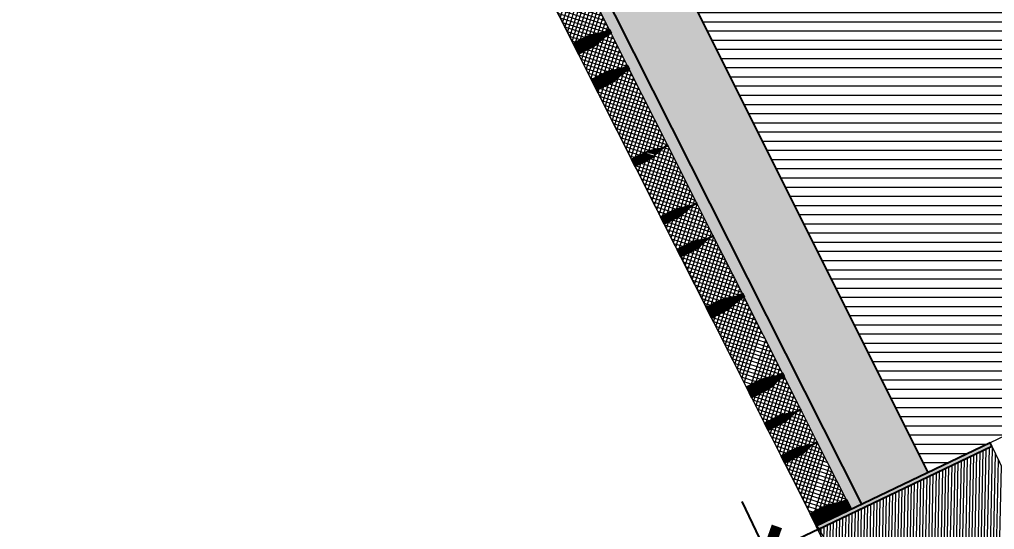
# Model space of a CAD drawing. Header units: metres. Extents: x 678805 to 1359287, y 2747329 to 5497370.
# Drawn here: x 679464.088 to 679466.616, y 2747454.555 to 2747455.877 of the extents above; entities that cross this region are included whole.
import ezdxf

# ---------------------------------------------------------------- set-up
doc = ezdxf.new("R2010")
doc.units = ezdxf.units.M
doc.linetypes.add('XREF_MON_WATERFEATURE$0$HIDDEN', pattern=[0.375, 0.25, -0.125])
for name, color, linetype, true_color in [('02-L-Waterfeatures 01', 7, 'Continuous', 0x4da6ff), ('XREF_MON_WATERFEATURE$0$01-TX-Dimensions_1-50', 7, 'Continuous', 0x3f5f7f), ('XREF_MON_WATERFEATURE$0$EIT_3 TR sorra', 7, 'Continuous', 0xd8ceb0)]:
    doc.layers.add(name, color=color, linetype=linetype, true_color=true_color)
doc.layers.add('XREF_MON_WATERFEATURE$0$-aux', color=50, linetype='Continuous', plot=False)
doc.layers.add('XREF_MON_WATERFEATURE$0$00_Aux', color=6, linetype='Continuous', plot=False)
for name, color, linetype, lineweight, true_color in [('XREF_MON_WATERFEATURE$0$02-L-projecció 2', 7, 'Continuous', 5, 0x636363), ('XREF_MON_WATERFEATURE$0$3-TR D formigó', 7, 'Continuous', 5, 0x666666), ('XREF_MON_WATERFEATURE$0$3-TR tot_u', 7, 'Continuous', 5, 0x787878)]:
    doc.layers.add(name, color=color, linetype=linetype, lineweight=lineweight, true_color=true_color)
for name, color, linetype, lineweight in [('XREF_MON_WATERFEATURE$0$02-L-seccionat', 6, 'Continuous', 5), ('XREF_MON_WATERFEATURE$0$3-TR Formigó', 252, 'Continuous', 0), ('XREF_MON_WATERFEATURE$0$3-TR terra compactada', 45, 'Continuous', 0)]:
    doc.layers.add(name, color=color, linetype=linetype, lineweight=lineweight)
doc.layers.add('XREF_MON_WATERFEATURE$0$COTAUX', color=7, linetype='Continuous')
doc.styles.add('XREF_MON_WATERFEATURE$0$Standard', font='arial.ttf')
doc.dimstyles.new('XREF_MON_WATERFEATURE$0$E50', dxfattribs={"dimscale": 0.03, "dimtxt": 4, "dimasz": 0.5, "dimexe": 0.1, "dimexo": 15, "dimgap": 1, "dimtad": 1, "dimzin": 0, "dimdsep": 46, "dimtxsty": 'XREF_MON_WATERFEATURE$0$Standard', "dimblk1": 'XREF_MON_WATERFEATURE$0$LINCOT200', "dimblk2": 'XREF_MON_WATERFEATURE$0$LINCOT200', "dimsah": 1, "dimcen": 0.1, "dimdle": 0.1, "dimclrt": 256, "dimadec": 0, "dimazin": 0, "dimtfac": 0.01538461538461539, "dimtofl": 0, "dimtmove": 0, "dimatfit": 3, "dimldrblk": 'XREF_MON_WATERFEATURE$0$LINCOT200', "dimfxl": 1, "dimtolj": 1, "dimtzin": 0, "dimarcsym": 0})
pattern_1 = [(46.64256028434324, (-14.89004704821855, 32.5129429239314), (-0.00692548320403527, 0.006539365977724852), []), (136.6425602843432, (-14.89004704821855, 32.5129429239314), (-0.006539365977724854, -0.006925483204035269), [])]
pattern_2 = [(45.62835957409077, (2.016280333977193, -68.19629463693127), (0.001737188201121671, 0.006656422095088779), [0.008532812500000056, -0.001706562500000012, 0, -0.001706562500000012])]

# ---------------------------------------------------------------- blocks, each defined once
blk = doc.blocks.new('XREF_MON_WATERFEATURE$0$Long Section P3')
at = {"layer": 'XREF_MON_WATERFEATURE$0$3-TR D formigó'}
h = blk.add_hatch(dxfattribs=at)
h.set_pattern_fill('_USER', color=256, scale=0.007999999999999993, angle=45.00369072608049, pattern_type=0)
h.set_pattern_definition([(153.2802747297609, (2.072625189553946, 2.637397860875353), (-0.003597012270118467, -0.007145733183419121), [])])
h.paths.add_polyline_path([(28.05510963080451, 2.698278628056869), (28.91329469159245, 2.698278628056869), (28.91329469298944, 2.197867978131399), (28.05510963220149, 2.19786797859706)])
h = blk.add_hatch(color=256, dxfattribs=at)
h.dxf.hatch_style = 1
h.paths.add_polyline_path([(28.92329469276592, 2.698298668256029), (28.91329469205812, 2.698298668256029), (28.91329469485208, 2.19786797859706), (28.92329469462857, 2.19786797859706)])
at = {"layer": 'XREF_MON_WATERFEATURE$0$3-TR Formigó'}
h = blk.add_hatch(dxfattribs=at)
h.set_pattern_fill('ANSI37', color=256, scale=0.002999999999999998, angle=-16.63348232587779, style=0)
h.set_pattern_definition(pattern_1)
edge = h.paths.add_edge_path()
edge.add_line((30.53650804329664, 2.631190477404743), (30.53633700366443, 2.639384470381442))
edge.add_arc((30.48792998818681, 2.638374025467783), 0.04841756045752729, 1.195814961840538, 17.19483408822869)
edge.add_line((30.53418352734298, 2.652687317458913), (30.52780535717838, 2.673298434071449))
edge.add_arc((30.58239587303251, 2.690191625384614), 0.05714459216723908, 181.1958122239373, 197.1948313502188, ccw=False)
edge.add_line((30.52526372717693, 2.688999054953456), (30.52440546750207, 2.7301153723777))
edge.add_line((30.5244054668583, 2.730115372454748), (30.52360843626115, 2.730098735053966))
edge.add_line((30.52360843680799, 2.730098734842613), (30.52359082038853, 2.730942626372126))
edge.add_line((30.52359081944451, 2.730942626716569), (30.32406283510693, 2.726777697146257))
edge.add_line((30.32406283542514, 2.726777697447687), (30.32408045047489, 2.725933804947192))
edge.add_line((30.32408045046031, 2.725933804409578), (30.32328341886549, 2.725917169309452))
edge.add_line((30.32328341947868, 2.725917169358581), (30.32414167871478, 2.684800850990049))
edge.add_arc((30.26700952928513, 2.683608275605366), 0.05714459464357666, -14.803201767730684, 1.1958173585513237, ccw=False)
edge.add_line((30.3222574442625, 2.669007844058797), (30.31674492377716, 2.648148519208248))
edge.add_arc((30.36355545651168, 2.635777843883261), 0.04841755420912634, 165.1967976707747, 181.1958167971635)
edge.add_line((30.31514844624326, 2.634767397306859), (30.31531948681975, 2.626573403891387))
edge.add_line((30.31531948689371, 2.626573404064402), (30.53650804329272, 2.631190477270584))
h = blk.add_hatch(dxfattribs=at)
h.set_pattern_fill('ANSI37', color=256, scale=0.002999999999999998, angle=-16.63348232587779, style=0)
h.set_pattern_definition(pattern_1)
edge = h.paths.add_edge_path()
edge.add_line((29.30815675901249, 2.605556952534243), (29.30798571984576, 2.61375094552429))
edge.add_arc((29.25957870110869, 2.61274049943313), 0.04841756399451987, 1.195816404045323, 17.1948355304333)
edge.add_line((29.30583224212751, 2.627053793752566), (29.29945407108537, 2.647664908476527))
edge.add_arc((29.35404458921403, 2.664558096323162), 0.05714459172742306, 181.1958088980638, 197.1948280243464, ccw=False)
edge.add_line((29.29691244196147, 2.663365529617295), (29.2960541827921, 2.704481845658477))
edge.add_line((29.29605418257415, 2.704481845721602), (29.29525715051386, 2.704465210608128))
edge.add_line((29.29525715159252, 2.704465210204944), (29.29523953658282, 2.70530910130903))
edge.add_line((29.29523953609169, 2.705309101613238), (29.22195770516159, 2.703779423671546))
edge.add_line((29.22195770498365, 2.703779423376545), (29.22197531960797, 2.702935529466292))
edge.add_line((29.22197531955317, 2.702935529639944), (29.22117828790495, 2.702918896401698))
edge.add_line((29.22117828810588, 2.702918896218762), (29.22203654742206, 2.661802575057409))
edge.add_arc((29.16490440862253, 2.660609999904409), 0.05714458446835338, -14.803201586799673, 1.195817539483528, ccw=False)
edge.add_line((29.22015231382102, 2.646009570918977), (29.21463979382784, 2.625150245150837))
edge.add_arc((29.2614503223449, 2.61277957027778), 0.04841755089930112, 165.1967970891716, 181.1958162155601)
edge.add_line((29.21304331673309, 2.61176912416704), (29.21321435776171, 2.603575131230385))
edge.add_line((29.21321435738355, 2.603575131157413), (29.30815675899201, 2.605556952229462))
h = blk.add_hatch(dxfattribs=at)
h.set_pattern_fill('ANSI37', color=256, scale=0.002999999999999998, angle=-16.63348232587779, style=0)
h.set_pattern_definition(pattern_1)
edge = h.paths.add_edge_path()
edge.add_line((29.53934314008802, 2.610382712911814), (29.53917210042912, 2.618576706819453))
edge.add_arc((29.49076508590952, 2.617566261440516), 0.0484175587989788, 1.195815222070672, 17.1948343484599)
edge.add_line((29.53701862273738, 2.631879552965984), (29.53064045261283, 2.65249066818211))
edge.add_arc((29.58523097261786, 2.669383862288669), 0.0571445957042279, 181.1958134458782, 197.1948325721609, ccw=False)
edge.add_line((29.52809882210568, 2.668191290693358), (29.52724056288292, 2.70930760859642))
edge.add_line((29.52724056271836, 2.709307608660311), (29.52644353166909, 2.709290970780711))
edge.add_line((29.52644353127107, 2.709290970582515), (29.52642591530373, 2.710134862590845))
edge.add_line((29.52642591530457, 2.710134862689301), (29.326897930967, 2.705969933118989))
edge.add_line((29.3268979312852, 2.705969933187589), (29.32691554589618, 2.705126039742805))
edge.add_line((29.32691554632038, 2.705126039916649), (29.32611851517768, 2.705109405295341))
edge.add_line((29.32611851487309, 2.705109404865652), (29.32697677365706, 2.663993086018302))
edge.add_arc((29.26984462793916, 2.662800512975082), 0.05714459157949179, -14.803203919802911, 1.1958152064793808, ccw=False)
edge.add_line((29.32509253965691, 2.648200080031529), (29.31958002014255, 2.627340753811267))
edge.add_arc((29.36639054864645, 2.614970077527687), 0.04841755114504141, 165.1967951308025, 181.1958142571911)
edge.add_line((29.31798354210332, 2.613959633046761), (29.31815458313193, 2.605765640110106))
edge.add_line((29.3181545836851, 2.605765640037134), (29.53934314009745, 2.610382712777846))
h = blk.add_hatch(dxfattribs=at)
h.set_pattern_fill('ANSI37', color=256, scale=0.002999999999999998, angle=-16.63348232587779, style=0)
h.set_pattern_definition(pattern_1)
edge = h.paths.add_edge_path()
edge.add_line((29.71679572109133, 2.614083343883976), (29.71662467909173, 2.622277338190346))
edge.add_arc((29.66821766551584, 2.621266901260242), 0.04841755769945121, 1.195805408713444, 17.19482453510218)
edge.add_line((29.71447120420635, 2.635580185102299), (29.70809303360298, 2.656191300770547))
edge.add_arc((29.76268355175853, 2.673084492562339), 0.05714459382578017, 181.1958120034363, 197.1948311297181, ccw=False)
edge.add_line((29.70555140310898, 2.671891922364011), (29.70469314298199, 2.713008239309438))
edge.add_line((29.70469314279035, 2.713008239166811), (29.70389611078344, 2.712991602191456))
edge.add_line((29.70389611087739, 2.712991602485999), (29.70387849584099, 2.713835494521025))
edge.add_line((29.70387849584222, 2.713835494359955), (29.55808438501989, 2.710792201701511))
edge.add_line((29.55808438546956, 2.710792201803997), (29.55810200195576, 2.709948307947135))
edge.add_line((29.55810200190172, 2.709948307834566), (29.55730496839162, 2.709931674542927))
edge.add_line((29.55730496766046, 2.709931674180552), (29.55816322744211, 2.668815353032548))
edge.add_arc((29.50103108631447, 2.667622782755643), 0.05714458686049594, -14.803206318278114, 1.1958128080042911, ccw=False)
edge.add_line((29.55627899244428, 2.653022348647937), (29.55076647384751, 2.632163022919841))
edge.add_arc((29.5975770028308, 2.619792342884466), 0.04841755163652581, 165.1967912140645, 181.1958103404531)
edge.add_line((29.54916999628767, 2.618781902361661), (29.54934103638535, 2.610587909398311))
edge.add_line((29.54934103554115, 2.610587909119204), (29.71679572032683, 2.614083344070499))
h = blk.add_hatch(dxfattribs=at)
h.set_pattern_fill('ANSI37', color=256, scale=0.002999999999999998, angle=-16.63348232587779, style=0)
h.set_pattern_definition(pattern_1)
edge = h.paths.add_edge_path()
edge.add_line((29.81173819629475, 2.616061669075862), (29.81156715663585, 2.6242556629835))
edge.add_arc((29.76316013932228, 2.623245216440409), 0.0484175623359714, 1.195816664276017, 17.19483579066552)
edge.add_line((29.80941367987543, 2.637558510527015), (29.80303550976423, 2.658169625277671))
edge.add_arc((29.85762602742761, 2.67506281635724), 0.05714459382577691, 181.1958120034369, 197.1948311297195, ccw=False)
edge.add_line((29.80049387924373, 2.673870246624574), (29.79963562053984, 2.714986562679104))
edge.add_line((29.79963562078774, 2.714986562496051), (29.79883858828867, 2.714969926438289))
edge.add_line((29.79883858840913, 2.714969926746562), (29.79882097382485, 2.715813819260406))
edge.add_line((29.79882097337395, 2.715813819086179), (29.7255391424839, 2.714284139748076))
edge.add_line((29.72553914226592, 2.714284139918163), (29.72555675686354, 2.71344024693885))
edge.add_line((29.72555675683543, 2.713440247112885), (29.72475972518722, 2.713423613874638))
edge.add_line((29.72475972538814, 2.713423613691702), (29.72561798518314, 2.672307292078229))
edge.add_arc((29.66848584730178, 2.671114720171317), 0.05714458330492705, -14.803205151757425, 1.195813974524583, ccw=False)
edge.add_line((29.72373375017196, 2.656514288391918), (29.71822123110972, 2.635654962650474))
edge.add_arc((29.76503176148981, 2.623284282395616), 0.04841755329144315, 165.1967915048368, 181.1958106312249)
edge.add_line((29.71662475308403, 2.622273841174319), (29.71679579504359, 2.614079848264359))
edge.add_line((29.71679579466581, 2.614079848164693), (29.81173819628763, 2.616061668771272))
h = blk.add_hatch(dxfattribs=at)
h.set_pattern_fill('ANSI37', color=256, scale=0.002999999999999998, angle=-16.63348232587779, style=0)
h.set_pattern_definition(pattern_1)
edge = h.paths.add_edge_path()
edge.add_line((29.97919287998229, 2.619557104306296), (29.97902183892698, 2.627751098173891))
edge.add_arc((29.93061482766643, 2.626740659354255), 0.04841755626081277, 1.195807631638249, 17.19482675802801)
edge.add_line((29.97686836402863, 2.641053944593295), (29.97049019339858, 2.661665061192484))
edge.add_arc((30.02508070645854, 2.678558253450319), 0.05714458907005201, 181.1958143278438, 197.1948334541265, ccw=False)
edge.add_line((29.96794856246561, 2.677365681389347), (29.96709030324286, 2.718481999292409))
edge.add_line((29.96709030400962, 2.718481999123469), (29.96629327153724, 2.718465362134766))
edge.add_line((29.966293271631, 2.718465361976996), (29.96627565753889, 2.719309253573248))
edge.add_line((29.96627565799281, 2.719309253385291), (29.82048154576072, 2.716265961152272))
edge.add_line((29.82048154529184, 2.716265961294994), (29.82049916227021, 2.71542206652054))
edge.add_line((29.82049916265532, 2.715422066161409), (29.81970212959735, 2.715405433348589))
edge.add_line((29.81970212934539, 2.715405433671549), (29.82056038911369, 2.674289112989015))
edge.add_arc((29.76342825032771, 2.673096542712301), 0.05714458355067104, -14.80320681104638, 1.1958123152351732, ccw=False)
edge.add_line((29.81867615273222, 2.658496109535918), (29.81316363416215, 2.637636782876881))
edge.add_arc((29.85997416218743, 2.625266102841124), 0.04841754998161126, 165.1967909232469, 181.1958100496359)
edge.add_line((29.81156715610996, 2.624255662085488), (29.81173819622098, 2.616061668656668))
edge.add_line((29.81173819629475, 2.616061669075862), (29.97919288013616, 2.619557104465931))
h = blk.add_hatch(dxfattribs=at)
h.set_pattern_fill('ANSI37', color=256, scale=0.002999999999999998, angle=-16.63348232587779, style=0)
h.set_pattern_definition(pattern_1)
edge = h.paths.add_edge_path()
edge.add_line((30.2003814377822, 2.624174201628193), (30.2002103981233, 2.632368195535832))
edge.add_arc((30.15180338453501, 2.631357752019539), 0.04841755857907611, 1.195813259404549, 17.1948323857937)
edge.add_line((30.19805692136288, 2.645671042380854), (30.19167875074616, 2.666282158514573))
edge.add_arc((30.2462692707777, 2.683175351703539), 0.05714459570422818, 181.1958134458915, 197.1948325721739, ccw=False)
edge.add_line((30.18913712073117, 2.68198278057389), (30.18827886153512, 2.723099097546012))
edge.add_line((30.18827886180952, 2.723099097376689), (30.18748183122572, 2.723082459510438))
edge.add_line((30.18748183036223, 2.723082459298894), (30.18746421392942, 2.723926351293876))
edge.add_line((30.18746421486139, 2.72392635140568), (29.98793623053717, 2.719761421369898))
edge.add_line((29.98793622944504, 2.719761421205476), (29.98795384401597, 2.718917529157103))
edge.add_line((29.98795384448022, 2.71891752933152), (29.98715681333752, 2.71890089471021))
edge.add_line((29.98715681396425, 2.718900894746184), (29.98801507322704, 2.677784575446713))
edge.add_arc((29.93088292516768, 2.676592000061646), 0.05714459298866583, -14.80320201412178, 1.195817112160512, ccw=False)
edge.add_line((29.98613083781675, 2.661991568747908), (29.98061831782357, 2.641132242979768))
edge.add_arc((30.02742884820327, 2.628761566476896), 0.04841755114504444, 165.1967951307725, 181.1958142571611)
edge.add_line((29.97902184166014, 2.627751122228801), (29.97919288222329, 2.619557129278798))
edge.add_line((29.97919288137928, 2.619557129452005), (30.20038143780497, 2.624174201727247))
h = blk.add_hatch(dxfattribs=at)
h.set_pattern_fill('ANSI37', color=256, scale=0.002999999999999998, angle=-16.63348232587779, style=0)
h.set_pattern_definition(pattern_1)
edge = h.paths.add_edge_path()
edge.add_line((30.30532166361809, 2.62636471609585), (30.30515062445135, 2.634558709085897))
edge.add_arc((30.25674360524863, 2.633548262761906), 0.04841756399452013, 1.195816404060056, 17.19483553044859)
edge.add_line((30.30299714626744, 2.647861557314172), (30.29661897521196, 2.668472672503603))
edge.add_arc((30.35120949242264, 2.685365860583261), 0.05714459172742659, 181.1958088980637, 197.1948280243458, ccw=False)
edge.add_line((30.2940773461014, 2.684173293644562), (30.29321908645323, 2.725289610137867))
edge.add_line((30.29321908624843, 2.725289610447362), (30.2924220546803, 2.725272974416296))
edge.add_line((30.2924220552668, 2.725272974232212), (30.29240444068252, 2.726116866746055))
edge.add_line((30.29240444023162, 2.72611686703749), (30.21912260887609, 2.72458718768604))
edge.add_line((30.21912260912359, 2.724587187636644), (30.21914022418668, 2.723743294670678))
edge.add_line((30.21914022415876, 2.723743294132873), (30.21834319203173, 2.723726661346749))
edge.add_line((30.21834319178015, 2.723726661643013), (30.2192014515885, 2.682610339564069))
edge.add_arc((30.16206931648776, 2.681417768122628), 0.05714458165000887, -14.803205398162504, 1.195813728120811, ccw=False)
edge.add_line((30.21731721702963, 2.666817336110398), (30.21180469799409, 2.645958009438013))
edge.add_arc((30.25861522648484, 2.633587329881266), 0.04841755163652542, 165.1967912140334, 181.1958103404226)
edge.add_line((30.21020821947604, 2.632576888659969), (30.21037926190107, 2.624382895763357))
edge.add_line((30.21037926198915, 2.624382896116003), (30.30532166314549, 2.626364716709234))
h = blk.add_hatch(dxfattribs=at)
h.set_pattern_fill('ANSI37', color=256, scale=0.002999999999999998, angle=-16.63348232587779, style=0)
h.set_pattern_definition(pattern_1)
edge = h.paths.add_edge_path()
edge.add_line((29.1182720256038, 2.601589808939025), (29.11810098359085, 2.609783803710864))
edge.add_arc((29.06969397235662, 2.608773366780952), 0.04841755604091032, 1.195805668973042, 17.19482479536168)
edge.add_line((29.11594750871882, 2.623086649924517), (29.10956933810211, 2.643697766058235))
edge.add_arc((29.16415985487401, 2.660590959014371), 0.05714459238714192, 181.1958138868676, 197.19483301315, ccw=False)
edge.add_line((29.10702770855278, 2.65939838741906), (29.10616944934338, 2.700514704856652))
edge.add_line((29.1061694486998, 2.700514704920352), (29.10537241624078, 2.700498067466179))
edge.add_line((29.10537241585553, 2.700498067541048), (29.1053548012579, 2.701341960520361))
edge.add_line((29.10535480221733, 2.701341960346326), (28.95956069002528, 2.698298666716898))
edge.add_line((28.95956068951637, 2.698298666859046), (28.95957830717959, 2.697454772570083))
edge.add_line((28.95957830687985, 2.697454772191122), (28.95878127406796, 2.697438138919505))
edge.add_line((28.95878127450123, 2.697438139235601), (28.95963953380407, 2.656321818539719))
edge.add_arc((28.90250739501789, 2.655129250138998), 0.05714458379641124, -14.803208470349773, 1.1958106559322914, ccw=False)
edge.add_line((28.95775529835373, 2.640528814634308), (28.95224278023578, 2.61966948845409))
edge.add_arc((28.99905330641195, 2.607298808870837), 0.04841754998161481, 165.1967909232475, 181.1958100496359)
edge.add_line((28.95064630126581, 2.606288368348032), (28.95081734137683, 2.598094374919212))
edge.add_line((28.95081734098494, 2.598094374639913), (29.11827202531851, 2.601589809112391))
h = blk.add_hatch(dxfattribs=at)
h.set_pattern_fill('ANSI37', color=256, scale=0.002999999999999998, angle=-16.63348232587779, style=0)
h.set_pattern_definition(pattern_1)
edge = h.paths.add_edge_path()
edge.add_line((29.21321450266987, 2.603568064747378), (29.21304346348979, 2.611762058202895))
edge.add_arc((29.16463644430041, 2.610751612111926), 0.04841756399451633, 1.195816404045934, 17.19483553043503)
edge.add_line((29.21088998578489, 2.625064906431362), (29.20451181520822, 2.645676021168671))
edge.add_arc((29.25910233426839, 2.662569211330265), 0.05714459360587452, 181.195810340519, 197.1948294668017, ccw=False)
edge.add_line((29.20197018608451, 2.661376642761752), (29.20111192739397, 2.702492958350812))
edge.add_line((29.20111192716286, 2.702492958167568), (29.20031489512926, 2.702476322123153))
edge.add_line((29.20031489478424, 2.702476321952417), (29.20029727972115, 2.703320214918383))
edge.add_line((29.20029727974907, 2.703320214757696), (29.1270154488857, 2.701790534488653))
edge.add_line((29.12701544957235, 2.701790535124019), (29.12703306438937, 2.700946642616849))
edge.add_line((29.12703306414187, 2.70094664231874), (29.12623603224757, 2.70093000953929))
edge.add_line((29.12623603176326, 2.700930009363219), (29.12709429107944, 2.659813688201867))
edge.add_arc((29.06996215181425, 2.658621116308495), 0.05714458495983761, -14.803204905379914, 1.1958142209031735, ccw=False)
edge.add_line((29.12521005608141, 2.644020684529096), (29.11969753704588, 2.623161357856711))
edge.add_arc((29.16650806600228, 2.610790679464117), 0.0484175513907849, 165.1967931724029, 181.1958122987921)
edge.add_line((29.11810105945915, 2.609780236845836), (29.11827210096659, 2.601586243457059))
edge.add_line((29.11827210104093, 2.601586243137717), (29.21321450263605, 2.603568064675236))
at = {"layer": 'XREF_MON_WATERFEATURE$0$3-TR terra compactada'}
h = blk.add_hatch(dxfattribs=at)
h.set_pattern_fill('LINE', color=256, scale=0.007499999999999998, angle=-115.5575462493651, style=0)
h.set_pattern_definition([(244.4424537506349, (0, 2.328306436538696e-10), (0.02148250488437958, -0.01027312708685177), [])])
h.paths.add_polyline_path([(21.2062756465748, 0.8865808742120862), (20.83054227521643, 0.2357915844768286), (15.68991379067302, 0.2357915849424899), (15.3597911875695, -0.3359975351486355), (10.27471554419026, -0.3359909378923476), (9.89259118726477, -0.9077734595630318), (4.270151617005467, -0.9077734604943544), (4.270151616539806, 1.006281063659117), (3.921244190540165, 1.006281063891947), (2.121245155576617, 0.4349742957856506), (2.121245155576617, -0.1980202572885901), (1.170754761435091, -0.1980202568229288), (1.170754756778479, 0.1844504361506552), (0.8449240075424314, 0.1870725806802511), (-1, 0.2227650315035135), (-1.000000000931323, -2.499999999301508), (33.51064929459244, -2.499999999534339), (33.51064929412678, 2.45641784905456), (28.92329469230026, 2.376082728151232), (28.92329469747826, 1.537370169302449), (26.17621750343576, 1.537370156729594), (25.80048412829638, 0.8865808739792556)])
at = {"layer": 'XREF_MON_WATERFEATURE$0$3-TR tot_u'}
h = blk.add_hatch(dxfattribs=at)
h.set_pattern_fill('AR-CONC', color=256, scale=0.0002499999999999997, angle=91.91934116583093)
h.set_pattern_definition([(160.1953837760519, (-14.89004704821855, 32.5129429239314), (-0.0119837746119465, 0.04412166021482607), [0.004762499999999992, -0.05238749999999992]), (105.1953837760518, (-14.89004704821855, 32.5129429239314), (-0.04178600144816524, -0.02475845587119366), [0.003809999999999991, -0.04191014604249987]), (210.6468284760519, (-14.89104569284245, 32.51661971653812), (-0.05376977419134091, 0.01936320490299296), [0.004047502199999994, -0.04452256114999994]), (156.3795837760518, (-14.90196626260877, 32.50855859718286), (-0.01353125158502682, 0.0672318225608618), [0.007143749999999992, -0.07858124999999991]), (206.8309413860519, (-14.90309387119487, 32.51416124147363), (-0.07854296077849858, 0.03434791022805), [0.00607125578499999, -0.06678390203999987]), (101.3795349460519, (-14.90196626260877, 32.50855859718286), (-0.07854296077680153, 0.03434791023226339), [0.005714991767499992, -0.06286493297999987]), (131.1953837760519, (-14.90117862215266, 32.51561428490095), (0.01090932689886972, 0.04439938047566896), [0.004762499999999997, -0.05238749999999997]), (76.19538377605198, (-14.90117862215266, 32.51561428490095), (-0.04854992515916689, -0.001395838564910525), [0.003809999999999994, -0.04190999999999992]), (181.6468287760519, (-14.90026951115578, 32.51931423391216), (-0.03764059845417714, 0.04300354174939007), [0.004047502199999996, -0.04452248439999996]), (147.6953837760519, (-14.89004704821855, 32.5129429239314), (-0.0201057304228568, -0.006572897646275205), [0, -0.04140199999999993, 0, -0.04254499999999994, 0, -0.04206874999999993]), (117.695383776052, (-14.89004704821855, 32.5129429239314), (-0.02927230345916967, 0.007031762190182645), [0, -0.02425699999999994, 0, -0.04044949999999991, 0, -0.01603374999999996]), (77.69538377605198, (-14.88515852438286, 32.49965299968608), (-0.01035809753838954, 0.03230807276401995), [0, -0.01587499999999993, 0, -0.04952999999999985, 0, -0.06572249999999974]), (67.695383776052, (-14.88296636007726, 32.49369339249097), (-0.01875020766058859, 0.03256113118746497), [0, -0.02063749999999998, 0, -0.03289299999999996, 0, -0.04667249999999995])])
h.paths.add_polyline_path([(28.92329469230026, 2.376082728151232), (33.51064929412678, 2.45641784905456), (33.51064929366112, 2.663495755987242), (28.9232946918346, 2.567212162306532)])
at = {"layer": 'XREF_MON_WATERFEATURE$0$EIT_3 TR sorra'}
h = blk.add_hatch(dxfattribs=at)
h.set_pattern_fill('ANSI36', color=256, scale=0.001075000000000009, angle=0.6283595740907931, style=0, double=1)
h.set_pattern_definition([(45.62835957409077, (1.617639122065157, -68.20460884063505), (0.001737188201121671, 0.006656422095088779), [0.008532812500000056, -0.001706562500000012, 0, -0.001706562500000012])])
edge = h.paths.add_edge_path()
edge.add_line((29.31815465493128, 2.605762148043141), (29.30815683408449, 2.605553453961319))
edge.add_line((29.30815683491528, 2.605553454020992), (29.30798579295572, 2.613747446930952))
edge.add_arc((29.25957878073677, 2.612737008137628), 0.04841755626164267, 1.195807631747584, 17.19482675785995)
edge.add_line((29.30583231709898, 2.627050293143839), (29.29945414637547, 2.647661413001317))
edge.add_arc((29.35404465859756, 2.664554601535201), 0.05714458697192232, 181.1958112224779, 197.1948303486967, ccw=False)
edge.add_line((29.29691251693293, 2.663362032501027), (29.29605418543653, 2.704481845487845))
edge.add_line((29.29605418536812, 2.704481845488772), (29.32611851436932, 2.705109405531994))
edge.add_line((29.32611851394176, 2.705109405796975), (29.32697684545152, 2.663989592344688))
edge.add_arc((29.269844699651, 2.662797020515427), 0.05714459182513626, -14.803205579119322, 1.195813547191392, ccw=False)
edge.add_line((29.32509261136875, 2.648196585709229), (29.31958009271859, 2.627337261843012))
edge.add_arc((29.36639061430469, 2.614966586465016), 0.04841754452591879, 165.196793967668, 181.1958130938808)
edge.add_line((29.31798361474648, 2.613956143148243), (29.31815465537637, 2.605762147870891))
edge.add_line((29.31815465493128, 2.605762148043141), (29.30815683408449, 2.605553453961319))
h = blk.add_hatch(dxfattribs=at)
h.set_pattern_fill('ANSI36', color=256, scale=0.001075000000000009, angle=0.6283595740907931, style=0, double=1)
h.set_pattern_definition([(45.62835957409077, (1.848825502675027, -68.19978307769634), (0.001737188201121671, 0.006656422095088779), [0.008532812500000056, -0.001706562500000012, 0, -0.001706562500000012])])
edge = h.paths.add_edge_path()
edge.add_line((29.54934103554115, 2.610587909119204), (29.53934321513313, 2.61037921598167))
edge.add_line((29.53934321505949, 2.610379216028377), (29.53917217307324, 2.618573209869277))
edge.add_arc((29.49076516646892, 2.61756276874803), 0.04841755150592152, 1.195810375132174, 17.19482950124454)
edge.add_line((29.53701869724318, 2.631876054452732), (29.53064052699851, 2.652487173858088))
edge.add_arc((29.58523103874177, 2.66938036470674), 0.05714458719182868, 181.1958128854212, 197.1948320116396, ccw=False)
edge.add_line((29.52809889707714, 2.66818779357709), (29.52724056554069, 2.709307607960318))
edge.add_line((29.52724056644365, 2.709307607961819), (29.5573048961297, 2.709935168490532))
edge.add_line((29.55730489594862, 2.709935168502852), (29.55816322588262, 2.668815353141968))
edge.add_arc((29.50103108305484, 2.667622780660167), 0.05714458826956385, -14.803204412598689, 1.1958147137121955, ccw=False)
edge.add_line((29.55627899011597, 2.653022348182276), (29.5507664714925, 2.632163023385119))
edge.add_arc((29.59757699398324, 2.61979234800674), 0.04841754452591904, 165.1967939676832, 181.1958130938955)
edge.add_line((29.54916999442503, 2.618781904689968), (29.54934103552038, 2.610587909425963))
edge.add_line((29.54934103554115, 2.610587909119204), (29.53934321513313, 2.61037921598167))
h = blk.add_hatch(dxfattribs=at)
h.set_pattern_fill('ANSI36', color=256, scale=0.001075000000000009, angle=0.6283595740907931, style=0, double=1)
h.set_pattern_definition([(45.62835957409077, (1.753883173689246, -68.20176839688793), (0.001737188201121671, 0.006656422095088779), [0.008532812500000056, -0.001706562500000012, 0, -0.001706562500000012])])
edge = h.paths.add_edge_path()
edge.add_line((29.71679579466581, 2.614079848164693), (29.71662475359715, 2.622273842497758))
edge.add_arc((29.66821774560958, 2.621263401350006), 0.04841755316446239, 1.195810114872932, 17.19482924098486)
edge.add_line((29.71447127917781, 2.635576687753201), (29.70809310941195, 2.656187806706434))
edge.add_arc((29.76268362626433, 2.673081000102684), 0.05714459404591152, 181.1958136664118, 197.1948327926306, ccw=False)
edge.add_line((29.70555147761479, 2.671888428041711), (29.7046931465972, 2.713008240576407))
edge.add_line((29.7046931469813, 2.713008240563795), (29.72475965517575, 2.713427105128786))
edge.add_line((29.72475965460762, 2.713427105220035), (29.72561798466758, 2.672307293589584))
edge.add_arc((29.66848583519459, 2.671114721801132), 0.05714459513495815, -14.803205086325192, 1.195814039985919, ccw=False)
edge.add_line((29.72373375063762, 2.656514286529273), (29.71822123293175, 2.635654962224282))
edge.add_arc((29.76503175171092, 2.62328428006731), 0.04841754385396999, 165.1967858433721, 181.1958049695861)
edge.add_line((29.71662475261837, 2.622273843968287), (29.7167957941792, 2.61407984871763))
h = blk.add_hatch(dxfattribs=at)
h.set_pattern_fill('ANSI36', color=256, scale=0.001075000000000009, angle=0.6283595740907931, style=0, double=1)
h.set_pattern_definition(pattern_2)
edge = h.paths.add_edge_path()
edge.add_line((29.81173827173188, 2.616058171959594), (29.81156722977233, 2.624252164869553))
edge.add_arc((29.7631602184847, 2.623241719324142), 0.04841755714126428, 1.195815482439504, 17.1948346085524)
edge.add_line((29.80941375298426, 2.63755501084961), (29.80303558458811, 2.658166130773827))
edge.add_arc((29.85762609774247, 2.675059323664755), 0.05714458907028011, 181.1958143278755, 197.1948334540944, ccw=False)
edge.add_line((29.8004939542152, 2.67386675090529), (29.79963562273215, 2.714986563426637))
edge.add_line((29.79963562265038, 2.714986563427374), (29.81970213077809, 2.715405430319715))
edge.add_line((29.81970213074237, 2.715405430877581), (29.82056046134788, 2.674285616467658))
edge.add_arc((29.7634283201769, 2.673093045363203), 0.05714458686039318, -14.80320631829278, 1.1958128080186157, ccw=False)
edge.add_line((29.81867622630671, 2.658492611488327), (29.81316370810867, 2.637633288100928))
edge.add_arc((29.85997423436493, 2.625262605259195), 0.04841755047362392, 165.1967870065963, 181.1958061328092)
edge.add_line((29.81156722828746, 2.624252167763188), (29.81173827129808, 2.616058170690695))
h = blk.add_hatch(dxfattribs=at)
h.set_pattern_fill('ANSI36', color=256, scale=0.001075000000000009, angle=0.6283595740907931, style=0, double=1)
h.set_pattern_definition(pattern_2)
edge = h.paths.add_edge_path()
edge.add_line((29.97919295541942, 2.619553607655689), (29.97902191482958, 2.627747601536632))
edge.add_arc((29.93061490543187, 2.626737157581374), 0.04841755360427882, 1.195814040233726, 17.19483316634502)
edge.add_line((29.97686843760312, 2.641050447244197), (29.9704902687415, 2.661661567155066))
edge.add_arc((30.02508078841493, 2.678554758662358), 0.05714459548454937, 181.1958117829677, 197.1948309091853, ccw=False)
edge.add_line((29.96794863883406, 2.677362188929692), (29.96709030784316, 2.718482000533448))
edge.add_line((29.96709030773491, 2.718482000753284), (29.98715681454629, 2.718900864812761))
edge.add_line((29.98715681489557, 2.71890086424537), (29.98801514587312, 2.677781053107085))
edge.add_arc((29.93088298942894, 2.676588480127975), 0.05714460175461535, -14.803204100773712, 1.1958150255368878, ccw=False)
edge.add_line((29.98613090999424, 2.661988044390455), (29.98061839130404, 2.641128721920648))
edge.add_arc((30.02742891013622, 2.628758040023968), 0.04841754219905586, 165.1967855525854, 181.1958046787992)
edge.add_line((29.97902191244066, 2.627747603924945), (29.9791929544803, 2.619553608222166))
h = blk.add_hatch(dxfattribs=at)
h.set_pattern_fill('ANSI36', color=256, scale=0.001075000000000009, angle=0.6283595740907931, style=0, double=1)
h.set_pattern_definition([(45.62835957409077, (2.509863801300526, -68.1859915885143), (0.001737188201121671, 0.006656422095088779), [0.008532812500000056, -0.001706562500000012, 0, -0.001706562500000012])])
edge = h.paths.add_edge_path()
edge.add_line((30.21037933370098, 2.624379398301244), (30.20038151377179, 2.624170704711588))
edge.add_line((30.20038151461631, 2.624170704977587), (30.20021047216458, 2.632364698805139))
edge.add_arc((30.1518034664914, 2.631354257464409), 0.04841754984737604, 1.195810635332691, 17.19482976144429)
edge.add_line((30.19805699586868, 2.64566754293628), (30.19167882514519, 2.666278662793758))
edge.add_arc((30.2462693406269, 2.683171850861982), 0.05714459006910966, 181.1958091185839, 197.1948282448016, ccw=False)
edge.add_line((30.18913719570264, 2.681979283457622), (30.18827886371407, 2.723099097362031))
edge.add_line((30.18827886413783, 2.72309909760952), (30.21834319313902, 2.723726657652743))
edge.add_line((30.21834319271147, 2.723726657452062), (30.2192015237958, 2.682606842590017))
edge.add_arc((30.16206938074902, 2.681414271472022), 0.0571445885153078, -14.803206071888496, 1.1958130544218761, ccw=False)
edge.add_line((30.21731728874147, 2.666813837131485), (30.21180477057013, 2.645954512813146))
edge.add_arc((30.25861529447138, 2.63358383695595), 0.0484175461808331, 165.1967942584702, 181.1958133846832)
edge.add_line((30.21020829305053, 2.632573393872008), (30.21037933368041, 2.624379398594655))
edge.add_line((30.21037933370098, 2.624379398301244), (30.20038151377179, 2.624170704711588))
h = blk.add_hatch(dxfattribs=at)
h.set_pattern_fill('ANSI36', color=256, scale=0.001075000000000009, angle=0.6283595740907931, style=0, double=1)
h.set_pattern_definition([(45.62835957409077, (2.614804025739431, -68.18380107474513), (0.001737188201121671, 0.006656422095088779), [0.008532812500000056, -0.001706562500000012, 0, -0.001706562500000012])])
edge = h.paths.add_edge_path()
edge.add_line((30.31531955860555, 2.626569911139086), (30.305321738663, 2.6263612180149))
edge.add_line((30.30532173858956, 2.62636121804826), (30.30515069660331, 2.634555211889159))
edge.add_arc((30.25674368999898, 2.633544771233574), 0.04841755150592152, 1.195810375132174, 17.19482950124454)
edge.add_line((30.30299722170457, 2.647858056705445), (30.2966190514332, 2.668469177041741))
edge.add_arc((30.35120956134051, 2.685362365795299), 0.05714458531338068, 181.1958114429658, 197.1948305691836, ccw=False)
edge.add_line((30.29407742107287, 2.684169796528295), (30.29321908907095, 2.725289610898174))
edge.add_line((30.29321908950806, 2.725289610913023), (30.32328341897472, 2.725917170969594))
edge.add_line((30.32328341947868, 2.725917170522735), (30.32414175009754, 2.684797355647341))
edge.add_arc((30.26700960472226, 2.683604784542695), 0.05714459017021834, -14.8032058255111, 1.1958133008001255, ccw=False)
edge.add_line((30.32225751457736, 2.669004350202158), (30.31674499639267, 2.648145026349289))
edge.add_arc((30.36355551797897, 2.635774350957945), 0.04841754452591893, 165.1967939676837, 181.195813093896)
edge.add_line((30.31514851842076, 2.634763907641172), (30.31531955861186, 2.626569911419532))
edge.add_line((30.31531955860555, 2.626569911139086), (30.305321738663, 2.6263612180149))
h = blk.add_hatch(dxfattribs=at)
h.set_pattern_fill('ANSI36', color=256, scale=0.001075000000000009, angle=0.6283595740907931, style=0, double=1)
h.set_pattern_definition([(45.62835957409077, (1.250301951076835, -68.21228348393925), (0.001737188201121671, 0.006656422095088779), [0.008532812500000056, -0.001706562500000012, 0, -0.001706562500000012])])
edge = h.paths.add_edge_path()
edge.add_line((28.95081748394296, 2.598087505670264), (28.92329469269751, 2.597526601363218))
edge.add_line((28.9232946918346, 2.59752660128288), (28.92329469175054, 2.696807204103651))
edge.add_line((28.9232946918346, 2.696807204047218), (28.95878134272855, 2.697434764573849))
edge.add_line((28.95878134388477, 2.697434764588252), (28.95963967453032, 2.656314948781919))
edge.add_arc((28.90250753145665, 2.65512237441726), 0.05714458802382377, -14.803202753295523, 1.1958163730149067, ccw=False)
edge.add_line((28.95775543991476, 2.640521943336353), (28.95224292081248, 2.619662618991318))
edge.add_arc((28.99905344471335, 2.607291943393648), 0.0484175461808331, 165.1967942584702, 181.1958133846826)
edge.add_line((28.9506464432925, 2.606281500076875), (28.95081748389569, 2.598087505730462))
edge.add_line((28.95081748394296, 2.598087505670264), (28.92329469269751, 2.597526601363218))
h = blk.add_hatch(dxfattribs=at)
h.set_pattern_fill('ANSI36', color=256, scale=0.001075000000000009, angle=0.6283595740907931, style=0, double=1)
h.set_pattern_definition([(63.90440218431183, (46.94241505302489, 251.2693144541699), (-0.0004378649458388001, 0.006865424403728295), [0.008532812500000072, -0.001706562500000014, 0, -0.001706562500000014])])
h.paths.add_polyline_path([(28.9232946918346, 2.567212162306532), (33.51064929366112, 2.663495755987242), (33.48913528863341, 2.692819555057213), (28.9232946918346, 2.59752660128288)])
h = blk.add_hatch(dxfattribs=at)
h.set_pattern_fill('ANSI36', color=256, scale=0.001075000000000009, angle=0.6283595740907931, style=0, double=1)
h.set_pattern_definition([(45.62835957409077, (1.155359480064362, -68.21426200144924), (0.001737188201121671, 0.006656422095088779), [0.008532812500000056, -0.001706562500000012, 0, -0.001706562500000012])])
edge = h.paths.add_edge_path()
edge.add_line((29.11827210150659, 2.60158624430187), (29.11810106091675, 2.609780238182813))
edge.add_arc((29.06969405338168, 2.608769793761894), 0.04841755194573361, 1.195814300448543, 17.19483342655968)
edge.add_line((29.11594758508727, 2.623083082726225), (29.10956941576018, 2.643694202623746))
edge.add_arc((29.16415993263945, 2.660587396007031), 0.05714459404591139, 181.1958136664118, 197.1948327926302, ccw=False)
edge.add_line((29.10702778398991, 2.659394824644551), (29.10616945297232, 2.700514637179246))
edge.add_line((29.10616945382208, 2.700514637166634), (29.12623596157775, 2.700933500787337))
edge.add_line((29.12623596051708, 2.700933500891551), (29.1270942910158, 2.659813690205388))
edge.add_arc((29.06996213598177, 2.658621116774157), 0.05714460175461205, -14.80320410076149, 1.1958150255491091, ccw=False)
edge.add_line((29.12521005701274, 2.644020681269467), (29.11969753833588, 2.62316135833419))
edge.add_arc((29.16650805622339, 2.610790679464117), 0.04841754170757431, 165.1967894693099, 181.1958085955231)
edge.add_line((29.11810105945915, 2.609780240105465), (29.11827210103332, 2.601586244389338))
h = blk.add_hatch(dxfattribs=at)
h.set_pattern_fill('ANSI36', color=256, scale=0.001075000000000009, angle=0.6283595740907931, style=0, double=1)
h.set_pattern_definition([(45.62835957409077, (1.41775664081797, -68.20878824102692), (0.001737188201121671, 0.006656422095088779), [0.008532812500000056, -0.001706562500000012, 0, -0.001706562500000012])])
edge = h.paths.add_edge_path()
edge.add_line((29.21321457950398, 2.603564567863941), (29.21304353661349, 2.611758560747205))
edge.add_arc((29.16463652066886, 2.610748118953779), 0.04841756001854529, 1.195811036648389, 17.19483016276047)
edge.add_line((29.21089005982503, 2.625061407452449), (29.20451189052464, 2.645672526419031))
edge.add_arc((29.25910240551457, 2.662565717706457), 0.05714459050891521, 181.1958124444452, 197.1948315706642, ccw=False)
edge.add_line((29.20197026059031, 2.661373147508129), (29.20111192958608, 2.702492959577355))
edge.add_line((29.20111192995682, 2.70249295909889), (29.22117843763241, 2.702911825512414))
edge.add_line((29.22117843711749, 2.702911825617775), (29.22203676723083, 2.661792012125444))
edge.add_arc((29.16490462515503, 2.660599439404905), 0.05714458826956385, -14.803204412598689, 1.1958147137121955, ccw=False)
edge.add_line((29.22015253268182, 2.645999006694183), (29.21464001356619, 2.625139682814618))
edge.add_arc((29.26145053934306, 2.612769003724679), 0.04841754832722841, 165.1967906325331, 181.1958097587457)
edge.add_line((29.21304353466257, 2.611758562969044), (29.2132145776732, 2.60356456589655))
at = {"layer": 'XREF_MON_WATERFEATURE$0$-aux'}
for points in [[(29.31815465493128, 2.605762148043141), (29.30815683491528, 2.605553454020992), (29.30798579286784, 2.613747446564957, 0.06992251114754273), (29.30583231709898, 2.627050293143839), (29.29945414653048, 2.647661413066089, -0.06992251114800961), (29.29691251693293, 2.663362032501027), (29.29605418536812, 2.704481845488772), (29.32611851394176, 2.705109405796975), (29.32697684550658, 2.663989592110738, -0.0699225111484148), (29.32509261136875, 2.648196585709229), (29.31958009209484, 2.627337262267247, 0.06992251114798485), (29.31798361474648, 2.613956143148243), (29.31815465493128, 2.605762148043141), (29.30815683491528, 2.605553454020992)], [(29.54934103554115, 2.610587909119204), (29.53934321505949, 2.610379216028377), (29.53917217254639, 2.618573209969327, 0.06992251114754273), (29.53701869724318, 2.631876054452732), (29.53064052760601, 2.652487174142152, -0.06992251114800961), (29.52809889707714, 2.66818779357709), (29.52724056644365, 2.709307607961819), (29.55730489594862, 2.709935168502852), (29.55816322518513, 2.668815353186801, -0.0699225111484148), (29.55627899011597, 2.653022348182276), (29.55076647177339, 2.63216302334331, 0.06992251114798485), (29.54916999442503, 2.618781904689968), (29.54934103554115, 2.610587909119204), (29.53934321505949, 2.610379216028377)], [(29.71679579513147, 2.614079848630354), (29.71679579466581, 2.614079848164693), (29.7166247535497, 2.622273842804134, 0.06992251114754273), (29.71447127917781, 2.635576687753201), (29.70809310907498, 2.656187806976959, -0.06992251114800961), (29.70555147761479, 2.671888428041711), (29.7046931469813, 2.713008240563795), (29.72475965460762, 2.713427105220035), (29.72561798570678, 2.672307293629274, -0.0699225111484148), (29.72373375063762, 2.656514286529273), (29.71822123229504, 2.635654962388799, 0.06992251114798485), (29.71662475261837, 2.622273843968287), (29.71679579513147, 2.614079848630354), (29.71679579466581, 2.614079848164693)], [(29.81173827173188, 2.61605817056261), (29.81173827173188, 2.616058171959594), (29.8115672301501, 2.624252165202051, 0.06992251114754273), (29.80941375298426, 2.63755501084961), (29.80303558474407, 2.65816613077186, -0.06992251114800961), (29.8004939542152, 2.67386675090529), (29.79963562265038, 2.714986563427374), (29.81970213074237, 2.715405430877581), (29.82056046137586, 2.674285616027191, -0.0699225111484148), (29.81867622630671, 2.658492611488327), (29.81316370842978, 2.637633288046345, 0.06992251114798485), (29.81156722828746, 2.624252167763188), (29.81173827173188, 2.61605817056261), (29.81173827173188, 2.616058171959594)], [(29.9791929544881, 2.619553608354181), (29.97919295541942, 2.619553607655689), (29.97902191523463, 2.627747601596639, 0.06992251114754273), (29.97686843760312, 2.641050447244197), (29.97049026982859, 2.661661566467956, -0.06992251114800961), (29.96794863883406, 2.677362188929692), (29.96709030773491, 2.718482000753284), (29.98715681489557, 2.71890086424537), (29.98801514552906, 2.67778105312027, -0.0699225111484148), (29.98613090999424, 2.661988044390455), (29.98061839165166, 2.641128721879795, 0.06992251114798485), (29.97902191244066, 2.627747603924945), (29.9791929544881, 2.619553608354181), (29.97919295541942, 2.619553607655689)], [(30.21037933370098, 2.624379398301244), (30.20038151461631, 2.624170704977587), (30.20021047210321, 2.632364698452875, 0.06992251114754273), (30.19805699586868, 2.64566754293628), (30.19167882530019, 2.666278662858531, -0.06992251114800961), (30.18913719570264, 2.681979283457622), (30.18827886413783, 2.72309909760952), (30.21834319271147, 2.723726657452062), (30.21920152427629, 2.682606842601672, -0.0699225111484148), (30.21731728874147, 2.666813837131485), (30.21180477133021, 2.64595451275818, 0.06992251114798485), (30.21020829305053, 2.632573393872008), (30.21037933370098, 2.624379398301244), (30.20038151461631, 2.624170704977587)], [(30.31531955860555, 2.626569911139086), (30.30532173858956, 2.62636121804826), (30.30515069654211, 2.634555211989209, 0.06992251114754273), (30.30299722170457, 2.647858056705445), (30.29661905067042, 2.668469177326187, -0.06992251114800961), (30.29407742107287, 2.684169796528295), (30.29321908950806, 2.725289610913023), (30.32328341947868, 2.725917170522735), (30.32414174964651, 2.684797356138006, -0.0699225111484148), (30.32225751457736, 2.669004350202158), (30.31674499576911, 2.648145026294515, 0.06992251114798485), (30.31514851842076, 2.634763907641172), (30.31531955860555, 2.626569911139086), (30.30532173858956, 2.62636121804826)], [(28.95081748394296, 2.598087505670264), (28.9232946918346, 2.59752660128288), (28.9232946918346, 2.696807204047218), (28.95878134388477, 2.697434764588252), (28.9596396740526, 2.656314948806539, -0.0699225111484148), (28.95775543991476, 2.640521943336353), (28.95224292064086, 2.619662618963048, 0.06992251114798485), (28.9506464432925, 2.606281500076875), (28.95081748394296, 2.598087505670264), (28.9232946918346, 2.59752660128288)], [(29.11827210150659, 2.60158624430187), (29.11827210150659, 2.60158624430187), (29.11810106039047, 2.609780238475651, 0.06992251114754273), (29.11594758508727, 2.623083082726225), (29.1095694154501, 2.643694202881306, -0.06992251114800961), (29.10702778398991, 2.659394824644551), (29.10616945382208, 2.700514637166634), (29.12623596051708, 2.700933500891551), (29.12709429208189, 2.659813689999282, -0.0699225111484148), (29.12521005701274, 2.644020681269467), (29.11969753727317, 2.623161358060315, 0.06992251114798485), (29.11810105945915, 2.609780240105465), (29.11827210150659, 2.60158624430187), (29.11827210150659, 2.60158624430187)], [(29.21321457857266, 2.603564566234127), (29.21321457950398, 2.603564567863941), (29.21304353605956, 2.611758560640737, 0.06992251114754273), (29.21089005982503, 2.625061407452449), (29.20451189065352, 2.645672526443377, -0.06992251114800961), (29.20197026059031, 2.661373147508129), (29.20111192995682, 2.70249295909889), (29.22117843711749, 2.702911825617775), (29.22203676728532, 2.661792012164369, -0.0699225111484148), (29.22015253268182, 2.645999006694183), (29.21464001340792, 2.625139683485031, 0.06992251114798485), (29.21304353466257, 2.611758562969044), (29.21321457857266, 2.603564566234127), (29.21321457950398, 2.603564567863941)]]:
    blk.add_lwpolyline(points, format="xyb", dxfattribs=at)
blk.add_lwpolyline([(28.92329469276592, 2.698298668256029), (28.91329469205812, 2.698298668256029), (28.91329469485208, 2.19786797859706), (28.92329469462857, 2.19786797859706)], close=True, dxfattribs=at)
at = {"layer": 'XREF_MON_WATERFEATURE$0$00_Aux'}
for points in [[(28.9232946918346, 2.567212162306532), (33.51064929366112, 2.663495755987242)], [(28.92329469230026, 2.376082728151232), (33.51064929412678, 2.45641784905456)]]:
    blk.add_lwpolyline(points, dxfattribs=at)
at = {"layer": 'XREF_MON_WATERFEATURE$0$02-L-projecció 2', "linetype": 'XREF_MON_WATERFEATURE$0$HIDDEN'}
blk.add_lwpolyline([(3.870754352305084, 1.364816407905892), (4.771155991125852, 1.368298668647185), (14.29524359060451, 1.578298668609932), (28.95956068998203, 2.698298668256029)], dxfattribs=at)
at = {"layer": 'XREF_MON_WATERFEATURE$0$02-L-seccionat'}
for points in [[(28.95956068625674, 2.698298668023199), (33.5106492950581, 2.793298667995259)], [(28.65098448470235, 2.698298668721691), (28.95956068625674, 2.698298667790368)], [(25.69693304026247, 1.637370148955829), (28.92329469309868, 1.637370153379612), (28.92329468904063, 2.197867978364229)]]:
    blk.add_lwpolyline(points, dxfattribs=at)
for points in [[(30.53650804329664, 2.631190477404743), (30.5363370035775, 2.63938447018154, 0.06992251114875708), (30.53418352734298, 2.652687317458913), (30.52780535630882, 2.673298433655873, -0.0699225111482901), (30.52526372717693, 2.688999054953456), (30.5244054668583, 2.730115372454748), (30.52360843680799, 2.730098734842613), (30.52359081944451, 2.730942626716569), (30.32406283542514, 2.726777697447687), (30.32408045046031, 2.725933804409578), (30.32328341947868, 2.725917169358581), (30.32414167840034, 2.684800851391628, -0.0699225111482901), (30.3222574442625, 2.669007844058797), (30.31674492405728, 2.648148518987, 0.06992251114875708), (30.31514844624326, 2.634767397306859), (30.31531948689371, 2.626573404064402)], [(29.30815675901249, 2.605556952534243), (29.30798572022468, 2.613750945078209, 0.06992251114875708), (29.30583224212751, 2.627053793752566), (29.29945407109335, 2.647664908086881, -0.0699225111482901), (29.29691244196147, 2.663365529617295), (29.29605418257415, 2.704481845721602), (29.29525715159252, 2.704465210204944), (29.29523953609169, 2.705309101613238), (29.22195770498365, 2.703779423376545), (29.22197531955317, 2.702935529639944), (29.22117828810588, 2.702918896218762), (29.22203654749319, 2.661802575225011, -0.0699225111482901), (29.22015231382102, 2.646009570918977), (29.21463979361579, 2.625150245381519, 0.06992251114875708), (29.21304331673309, 2.61176912416704), (29.21321435738355, 2.603575131157413)], [(29.53934314008802, 2.610382712911814), (29.53917209990323, 2.618576706619933, 0.06992251114875708), (29.53701862273738, 2.631879552965984), (29.53064045263454, 2.652490668697283, -0.0699225111482901), (29.52809882210568, 2.668191290693358), (29.52724056271836, 2.709307608660311), (29.52644353127107, 2.709290970582515), (29.52642591530457, 2.710134862689301), (29.3268979312852, 2.705969933187589), (29.32691554632038, 2.705126039916649), (29.32611851487309, 2.705109404865652), (29.32697677379474, 2.663993086433038, -0.0699225111482901), (29.32509253965691, 2.648200080031529), (29.31958001945168, 2.62734075402841, 0.06992251114875708), (29.31798354210332, 2.613959633046761), (29.3181545836851, 2.605765640037134)], [(29.71679572109133, 2.614083343883976), (29.71662467904389, 2.622277338756248, 0.06992251114875708), (29.71447120420635, 2.635580185102299), (29.70809303410351, 2.656191301066428, -0.0699225111482901), (29.70555140310898, 2.671891922364011), (29.70469314279035, 2.713008239166811), (29.70389611087739, 2.712991602485999), (29.70387849584222, 2.713835494359955), (29.55808438546956, 2.710792201803997), (29.55810200190172, 2.709948307834566), (29.55730496766046, 2.709931674180552), (29.55816322797909, 2.668815353652462, -0.0699225111482901), (29.55627899244428, 2.653022348647937), (29.55076647410169, 2.632163023110479, 0.06992251114875708), (29.54916999628767, 2.618781902361661), (29.54934103554115, 2.610587909119204)], [(29.81173819629475, 2.616061669075862), (29.81156715704128, 2.62425566278398, 0.06992251114875708), (29.80941367987543, 2.637558510527015), (29.80303550930694, 2.658169624628499, -0.0699225111482901), (29.80049387924373, 2.673870246624574), (29.79963562078774, 2.714986562496051), (29.79883858840913, 2.714969926746562), (29.79882097337395, 2.715813819086179), (29.72553914226592, 2.714284139918163), (29.72555675683543, 2.713440247112885), (29.72475972538814, 2.713423613691702), (29.72561798570678, 2.672307291766629, -0.0699225111482901), (29.72373375017196, 2.656514288391918), (29.71822123136371, 2.635654962621629, 0.06992251114875708), (29.71662475308403, 2.622273841174319), (29.71679579466581, 2.614079848164693)], [(29.97919287998229, 2.619557104306296), (29.97902183933184, 2.627751098247245, 0.06992251114875708), (29.97686836402863, 2.641053944593295), (29.97049019346014, 2.661665061023086, -0.0699225111482901), (29.96794856246561, 2.677365681389347), (29.96709030400962, 2.718481999123469), (29.966293271631, 2.718465361976996), (29.96627565799281, 2.719309253385291), (29.82048154529184, 2.716265961294994), (29.82049916265532, 2.715422066161409), (29.81970212934539, 2.715405433671549), (29.82056038826704, 2.674289112677798, -0.0699225111482901), (29.81867615273222, 2.658496109535918), (29.81316363438964, 2.637636782368645, 0.06992251114875708), (29.81156715610996, 2.624255662085488), (29.81173819629475, 2.616061669075862)], [(30.2003814377822, 2.624174201628193), (30.20021039806306, 2.632368195801973, 0.06992251114875708), (30.19805692136288, 2.645671042380854), (30.1916787517257, 2.666282158112153, -0.0699225111482901), (30.18913712073117, 2.68198278057389), (30.18827886180952, 2.723099097376689), (30.18748183036223, 2.723082459298894), (30.18746421486139, 2.72392635140568), (29.98793622944504, 2.719761421205476), (29.98795384448022, 2.71891752933152), (29.98715681396425, 2.718900894746184), (29.98801507242024, 2.677784575382248, -0.0699225111482901), (29.98613083781675, 2.661991568747908), (29.98061831854284, 2.641132242977619, 0.06992251114875708), (29.97902184166014, 2.627751122228801), (29.97919288137928, 2.619557129452005)], [(30.30532166361809, 2.62636471609585), (30.30515062343329, 2.634558710036799, 0.06992251114875708), (30.30299714626744, 2.647861557314172), (30.29661897569895, 2.668472672812641, -0.0699225111482901), (30.2940773461014, 2.684173293644562), (30.29321908624843, 2.725289610447362), (30.2924220552668, 2.725272974232212), (30.29240444023162, 2.72611686703749), (30.21912260912359, 2.724587187636644), (30.21914022415876, 2.723743294132873), (30.21834319178015, 2.723726661643013), (30.21920145163313, 2.682610339717939, -0.0699225111482901), (30.21731721702963, 2.666817336110398), (30.21180469775572, 2.645958009408787, 0.06992251114875708), (30.21020821947604, 2.632576888659969), (30.21037926198915, 2.624382896116003)], [(29.1182720256038, 2.601589808939025), (29.11810098355636, 2.609783804044127, 0.06992251114875708), (29.11594750871882, 2.623086649924517), (29.10956933861598, 2.643697766354308, -0.0699225111482901), (29.10702770855278, 2.65939838741906), (29.1061694486998, 2.700514704920352), (29.10537241585553, 2.700498067541048), (29.10535480221733, 2.701341960346326), (28.95956068951637, 2.698298666859046), (28.95957830687985, 2.697454772191122), (28.95878127450123, 2.697438139235601), (28.95963953295723, 2.65632181824185, -0.0699225111482901), (28.95775529835373, 2.640528814634308), (28.95224278001115, 2.619669488398358, 0.06992251114875708), (28.95064630126581, 2.606288368348032), (28.95081734098494, 2.598094374639913)], [(29.21321450266987, 2.603568064747378), (29.21304346388206, 2.611762058222666, 0.06992251114875708), (29.21088998578489, 2.625064906431362), (29.20451181521639, 2.645676021231338, -0.0699225111482901), (29.20197018608451, 2.661376642761752), (29.20111192716286, 2.702492958167568), (29.20031489478424, 2.702476321952417), (29.20029727974907, 2.703320214757696), (29.12701544957235, 2.701790535124019), (29.12703306414187, 2.70094664231874), (29.12623603176326, 2.700930009363219), (29.12709429115057, 2.659813688602298, -0.0699225111482901), (29.12521005608141, 2.644020684529096), (29.11969753727317, 2.623161357594654, 0.06992251114875708), (29.11810105945915, 2.609780236845836), (29.11827210104093, 2.601586243137717)]]:
    blk.add_lwpolyline(points, format="xyb", close=True, dxfattribs=at)
blk.add_lwpolyline([(28.05510963080451, 2.698278628056869), (28.91329469159245, 2.698278628056869), (28.91329469298944, 2.197867978131399), (28.05510963220149, 2.19786797859706)], close=True, dxfattribs=at)
blk = doc.blocks.new('XREF_MON_WATERFEATURE$0$LINCOT200')
for p, q in [((0, -9.999961704014428), (0, 10.00003829598555)), ((3.694822225952521e-13, 3.829598557558711e-05), (10.00000000000051, 3.829598557558711e-05))]:
    blk.add_line(p, q)
at = {"const_width": 1.875}
blk.add_lwpolyline([(3.535533801624467, -3.535495714255788), (-3.535533950636761, 3.535572157214077)], dxfattribs=at)
at = {"layer": 'XREF_MON_WATERFEATURE$0$COTAUX'}
blk.add_line((0, 0), (-1.249999999999915, 0), dxfattribs=at)
blk = doc.blocks.new('*D679')
at = {"layer": 'DEFPOINTS', "color": 0, "transparency": 16777216}
for p in [(679466.1575707861, 2747454.554517856), (679466.0266747789, 2747454.491922105), (679466.5278072594, 2747453.780304351)]:
    blk.add_point(p, dxfattribs=at)
at = {"layer": 'XREF_MON_WATERFEATURE$0$01-TX-Dimensions_1-50', "color": 0, "lineweight": -2, "transparency": 16777216}
for p, q in [((679465.7516023144, 2747454.360379761), (679466.0239683224, 2747454.490627851)), ((679466.3904399823, 2747453.731240882), (679466.0331460488, 2747454.478389823)), ((679466.1218387877, 2747453.586166256), (679466.3942047957, 2747453.716414345))]:
    blk.add_line(p, q, dxfattribs=at)
at = {"layer": 'XREF_MON_WATERFEATURE$0$01-TX-Dimensions_1-50', "color": 0, "lineweight": -2, "transparency": 16777216, "xscale": 0.015, "yscale": 0.015, "zscale": 0.015}
for p, rotation in [((679466.0266747789, 2747454.491922105), 115.5575829977128), ((679466.3969112522, 2747453.717708599), 295.5575829977128)]:
    blk.add_blockref('XREF_MON_WATERFEATURE$0$LINCOT200', p, dxfattribs=dict(at, rotation=rotation))
at = {"layer": 'XREF_MON_WATERFEATURE$0$01-TX-Dimensions_1-50', "transparency": 16777216, "insert": (679466.1297131687, 2747454.065563967), "char_height": 0.12, "attachment_point": 5, "rotation": 115.55758299771283, "style": 'XREF_MON_WATERFEATURE$0$Standard'}
blk.add_mtext('\\A1;Variable', dxfattribs=at)
blk = doc.blocks.new('XREF_MON_WATERFEATURE')
at = {"rotation": 115.557582887388}
blk.add_blockref('XREF_MON_WATERFEATURE$0$Long Section P3', (679481.0655621624, 2747429.634421171), dxfattribs=at)
at = {"layer": 'XREF_MON_WATERFEATURE$0$01-TX-Dimensions_1-50'}
dim = blk.add_aligned_dim(p1=(679466.5278072591, 2747453.78030435), p2=(679466.1575707858, 2747454.554517856), distance=0.14509304819957827, text='Variable', dimstyle='XREF_MON_WATERFEATURE$0$E50', override={"dimtad": 4}, dxfattribs=at)
dim.commit()
dim.dimension.update_dxf_attribs({"geometry": '*D679', "text_midpoint": (679466.1297131687, 2747454.065563967)})

msp = doc.modelspace()

# ---------------------------------------------------------------- block references
at = {"layer": '02-L-Waterfeatures 01', "color": 18, "true_color": 0x000000}
msp.add_blockref('XREF_MON_WATERFEATURE', (0, 0), dxfattribs=at)

doc.saveas('drawing.dxf')
